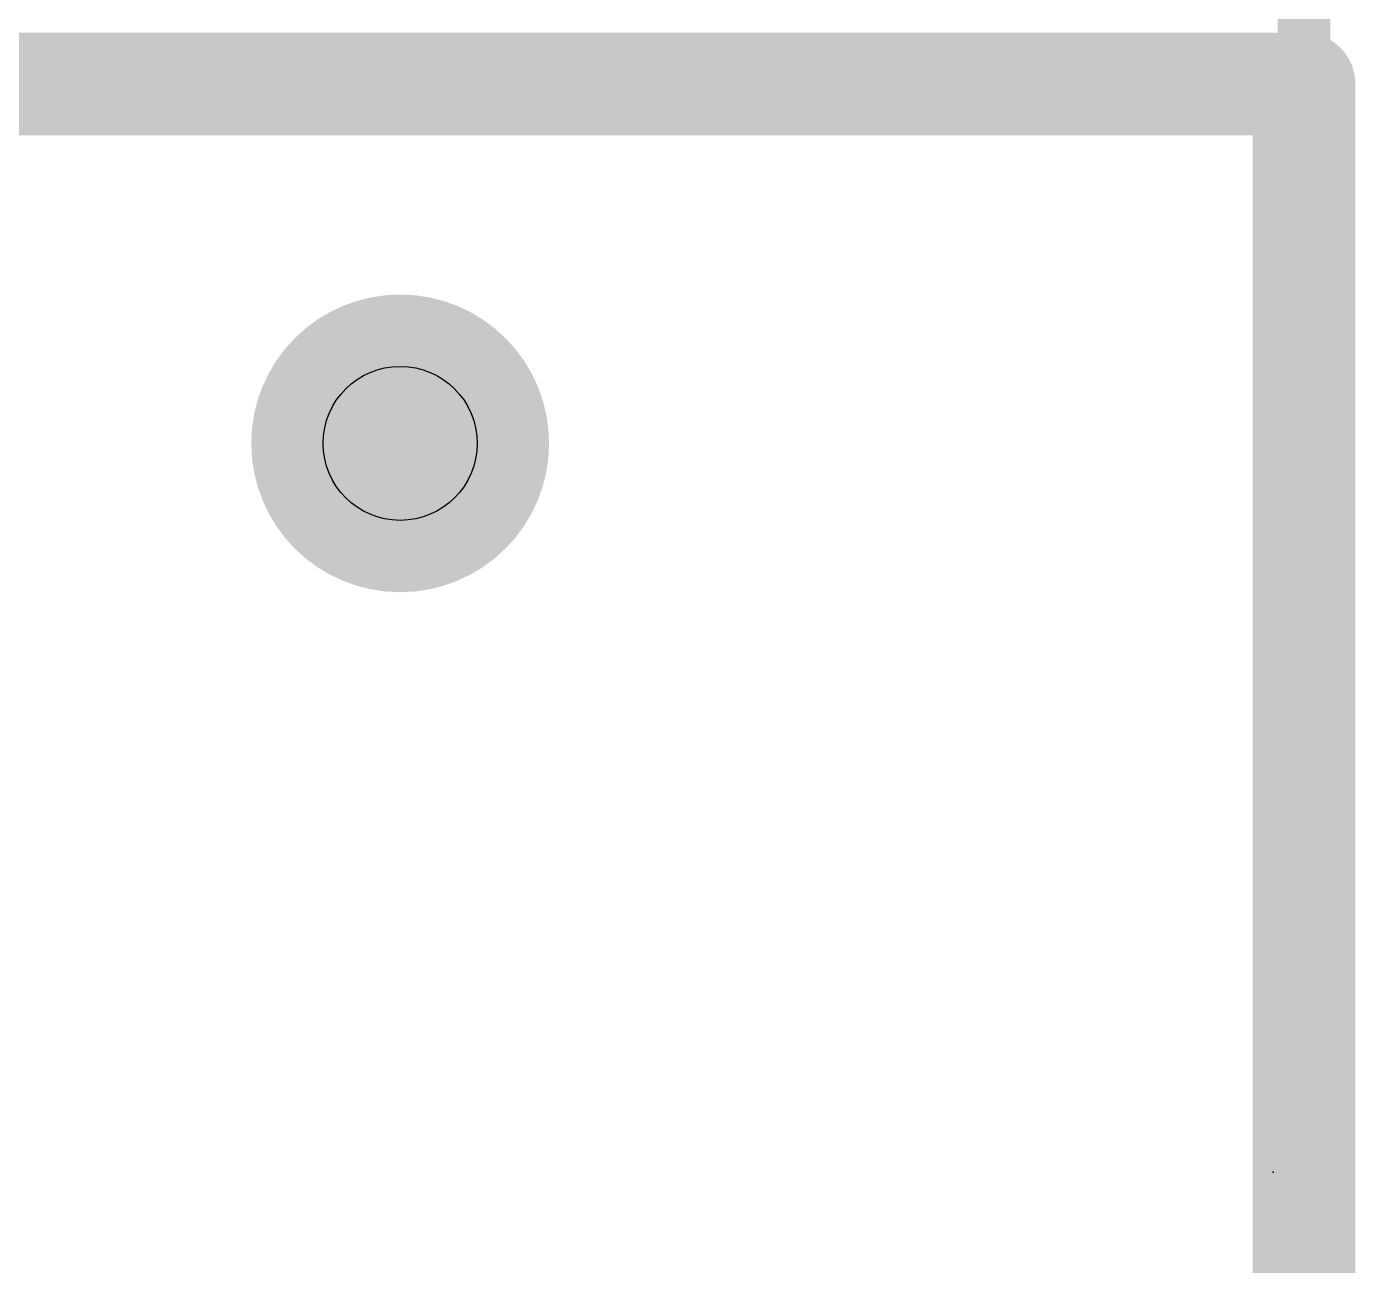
# Model space of a CAD drawing. Extents: x -39 to 68, y -15 to 21.
# Drawn here: x 19.701 to 22.987, y 14.349 to 17.414 of the extents above; entities that cross this region are included whole.
import ezdxf

# ---------------------------------------------------------------- set-up
doc = ezdxf.new("R2010")
doc.units = 0
for name, color, linetype in [('1', 12, 'CONTINUOUS'), ('16', 132, 'CONTINUOUS'), ('18', 110, 'CONTINUOUS'), ('20', 53, 'CONTINUOUS'), ('24', 53, 'CONTINUOUS'), ('44', 253, 'CONTINUOUS'), ('47', 253, 'CONTINUOUS')]:
    doc.layers.add(name, color=color, linetype=linetype)

# ---------------------------------------------------------------- blocks, each defined once
blk = doc.blocks.new('ROUNDV')
at = {"const_width": 0.5}
blk.add_lwpolyline([(0, -0.25, 1), (0, 0.25, 1), (0, -0.25)], format="xyb", dxfattribs=at)

msp = doc.modelspace()

# ---------------------------------------------------------------- linework, layer by layer
at = {"layer": '1', "const_width": 0.254}
for points in [[(0, 17.272), (22.86, 17.272)], [(22.86, 17.272), (22.86, 0)]]:
    msp.add_lwpolyline(points, dxfattribs=at)
at = {"layer": '1', "const_width": 0.127}
for points in [[(22.9235, 17.272, 1), (22.7965, 17.272)], [(22.86, 17.2085, 1), (22.86, 17.3355)]]:
    msp.add_lwpolyline(points, format="xyb", dxfattribs=at)
at = {"layer": '16', "const_width": 0.254}
for points in [[(0, 17.272), (22.86, 17.272)], [(22.86, 17.272), (22.86, 0)]]:
    msp.add_lwpolyline(points, dxfattribs=at)
at = {"layer": '16', "const_width": 0.127}
for points in [[(22.9235, 17.272, 1), (22.7965, 17.272)], [(22.86, 17.2085, 1), (22.86, 17.3355)]]:
    msp.add_lwpolyline(points, format="xyb", dxfattribs=at)
at = {"layer": '20', "const_width": 0.2032}
for points in [[(0, 17.272), (22.86, 17.272)], [(22.86, 17.272), (22.86, 0)]]:
    msp.add_lwpolyline(points, dxfattribs=at)
at = {"layer": '20', "const_width": 0.1016}
for points in [[(22.9108, 17.272, 1), (22.8092, 17.272)], [(22.86, 17.2212, 1), (22.86, 17.3228)]]:
    msp.add_lwpolyline(points, format="xyb", dxfattribs=at)
at = {"layer": '24'}
msp.add_point((22.7838, 14.5796), dxfattribs=at)
at = {"layer": '44'}
msp.add_circle((20.6248, 16.383), 0.1905, dxfattribs=at)
at = {"layer": '47', "const_width": 0.13}
msp.add_lwpolyline([(22.86, 17.272), (22.86, 20.746)], dxfattribs=at)
at = {"layer": '47', "const_width": 0.065}
msp.add_lwpolyline([(22.8275, 17.272, 1), (22.8925, 17.272)], format="xyb", dxfattribs=at)

# ---------------------------------------------------------------- block references
at = {"layer": '18', "xscale": 0.7366, "yscale": 0.7366}
msp.add_blockref('ROUNDV', (20.6248, 16.383), dxfattribs=at)
msp.add_blockref('ROUNDV', (20.6248, 16.383), dxfattribs=at)

doc.saveas('drawing.dxf')
